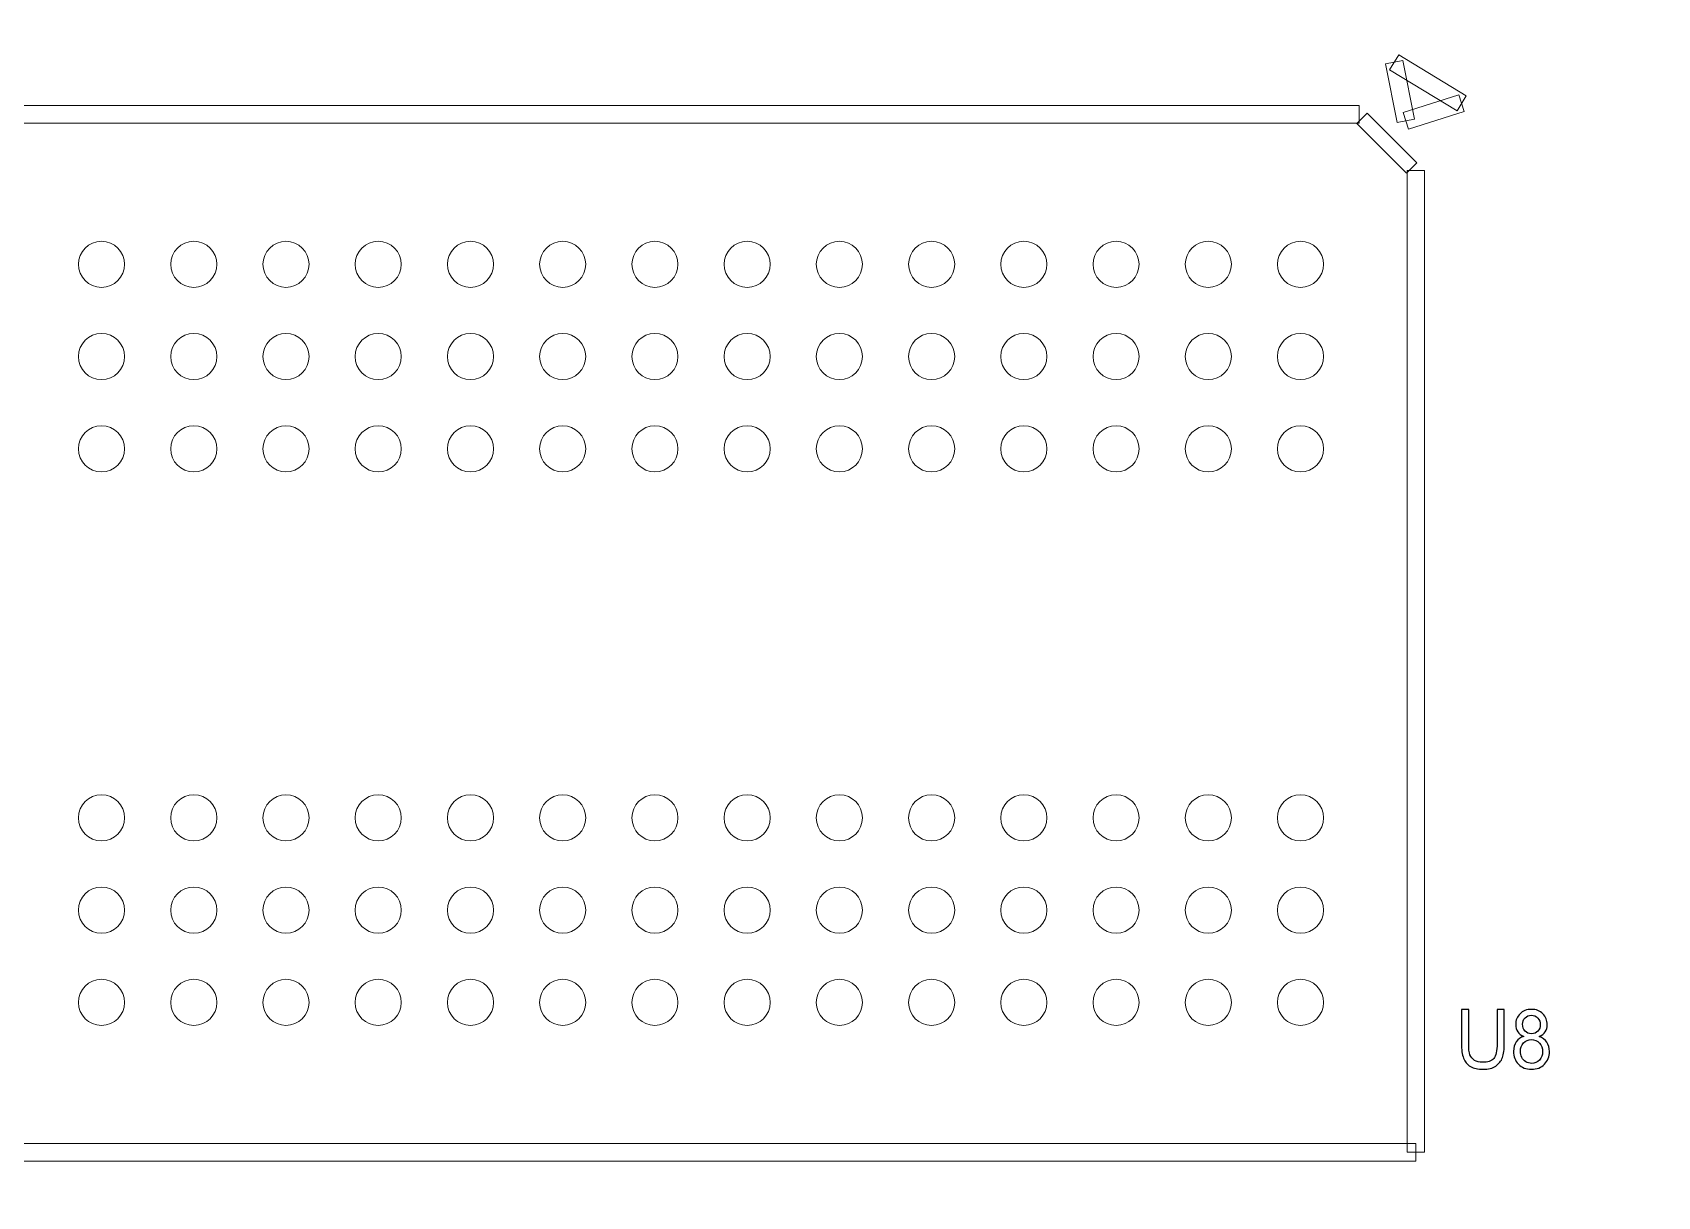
# Model space of a CAD drawing. Header units: millimetres. Extents: x -86 to 67, y -55 to 52.
# Drawn here: x -14.86 to -0.76, y -12.2 to -2.1 of the extents above; entities that cross this region are included whole.
import ezdxf

# ---------------------------------------------------------------- set-up
doc = ezdxf.new("R2010")
doc.units = ezdxf.units.MM
doc.header["$MEASUREMENT"] = 0
for name, color, linetype in [('BG_OUTLINE', 7, 'Continuous'), ('PG_SILKSCREEN_TOP', 7, 'Continuous'), ('PIN_TOP', 7, 'Continuous'), ('RD_SILKSCREEN_TOP', 7, 'Continuous')]:
    doc.layers.add(name, color=color, linetype=linetype)

msp = doc.modelspace()

# ---------------------------------------------------------------- linework, layer by layer
at = {"layer": 'BG_OUTLINE', "color": 3, "lineweight": 9}
msp.add_open_spline([(-60.0926, 34.7331), (-60.0926, 34.7331), (63.7724, 34.7331), (63.7724, 34.7331), (63.7724, 34.7331), (64.585, 34.7336), (65.3646, 34.4113), (65.9396, 33.837), (65.9396, 33.837), (66.5146, 33.2627), (66.8379, 32.4797), (66.8384, 31.667), (66.8384, 31.667), (66.8384, 31.667), (66.8412, -52.28), (66.8412, -52.28), (66.8412, -52.28), (66.8412, -52.28), (66.8384, -52.1933), (66.8384, -52.1933), (66.8384, -52.1933), (66.8389, -53.006), (66.5166, -53.7856), (65.9424, -54.3606), (65.9424, -54.3606), (65.3681, -54.9356), (64.585, -55.2589), (63.7724, -55.2594), (63.7724, -55.2594), (63.7724, -55.2594), (-60.1869, -55.2594), (-60.1869, -55.2594), (-60.1869, -55.2594), (-60.1869, -55.2594), (-60.0853, -55.2518), (-60.0853, -55.2518), (-60.0853, -55.2518), (-60.8979, -55.2523), (-61.6775, -54.9299), (-62.2525, -54.3557), (-62.2525, -54.3557), (-62.8275, -53.7814), (-63.1508, -52.9984), (-63.1513, -52.1857), (-63.1513, -52.1857), (-63.1513, -52.1857), (-63.1587, 31.667), (-63.1587, 31.667), (-63.1587, 31.667), (-63.1592, 32.4797), (-62.8369, 33.2593), (-62.2626, 33.8343), (-62.2626, 33.8343), (-61.6883, 34.4093), (-60.9053, 34.7326), (-60.0926, 34.7331)], degree=3, knots=[0, 0, 0, 0, 0.0714286, 0.0714286, 0.0714286, 0.0714286, 0.1428571, 0.1428571, 0.1428571, 0.1428571, 0.2142857, 0.2142857, 0.2142857, 0.2142857, 0.2857143, 0.2857143, 0.2857143, 0.2857143, 0.3571429, 0.3571429, 0.3571429, 0.3571429, 0.4285714, 0.4285714, 0.4285714, 0.4285714, 0.5, 0.5, 0.5, 0.5, 0.5714286, 0.5714286, 0.5714286, 0.5714286, 0.6428571, 0.6428571, 0.6428571, 0.6428571, 0.7142857, 0.7142857, 0.7142857, 0.7142857, 0.7857143, 0.7857143, 0.7857143, 0.7857143, 0.8571429, 0.8571429, 0.8571429, 0.8571429, 0.9285714, 0.9285714, 0.9285714, 0.9285714, 1, 1, 1, 1], dxfattribs=at)
at = {"layer": 'PG_SILKSCREEN_TOP', "color": 6, "lineweight": 9}
for points in [[(-3.1195, -2.375), (-3.1195, -2.375), (-2.97, -2.3451), (-2.97, -2.3451), (-2.97, -2.3451), (-2.97, -2.3451), (-2.8684, -2.8531), (-2.8684, -2.8531), (-2.8684, -2.8531), (-2.8684, -2.8531), (-3.0179, -2.883), (-3.0179, -2.883), (-3.0179, -2.883), (-3.0179, -2.883), (-3.1195, -2.375), (-3.1195, -2.375)], [(-2.4209, -2.6506), (-2.4209, -2.6506), (-2.5002, -2.7807), (-2.5002, -2.7807), (-2.5002, -2.7807), (-2.5002, -2.7807), (-3.0844, -2.4251), (-3.0844, -2.4251), (-3.0844, -2.4251), (-3.0844, -2.4251), (-3.0051, -2.295), (-3.0051, -2.295), (-3.0051, -2.295), (-3.0051, -2.295), (-2.4209, -2.6506), (-2.4209, -2.6506)], [(-2.9202, -2.9407), (-2.9202, -2.9407), (-2.9661, -2.7954), (-2.9661, -2.7954), (-2.9661, -2.7954), (-2.9661, -2.7954), (-2.4835, -2.643), (-2.4835, -2.643), (-2.4835, -2.643), (-2.4835, -2.643), (-2.4376, -2.7883), (-2.4376, -2.7883), (-2.4376, -2.7883), (-2.4376, -2.7883), (-2.9202, -2.9407), (-2.9202, -2.9407)], [(-16.8575, -2.8889), (-16.8575, -2.8889), (-16.8575, -2.7365), (-16.8575, -2.7365), (-16.8575, -2.7365), (-16.8575, -2.7365), (-3.3495, -2.7365), (-3.3495, -2.7365), (-3.3495, -2.7365), (-3.3495, -2.7365), (-3.3495, -2.8889), (-3.3495, -2.8889), (-3.3495, -2.8889), (-3.3495, -2.8889), (-16.8575, -2.8889), (-16.8575, -2.8889)], [(-3.3691, -2.8909), (-3.3691, -2.8909), (-3.2792, -2.8011), (-3.2792, -2.8011), (-3.2792, -2.8011), (-3.2792, -2.8011), (-2.8492, -3.2313), (-2.8492, -3.2313), (-2.8492, -3.2313), (-2.8492, -3.2313), (-2.939, -3.3211), (-2.939, -3.3211), (-2.939, -3.3211), (-2.939, -3.3211), (-3.3691, -2.8909), (-3.3691, -2.8909)], [(-2.9337, -3.2999), (-2.9337, -3.2999), (-2.7813, -3.2999), (-2.7813, -3.2999), (-2.7813, -3.2999), (-2.7813, -3.2999), (-2.7813, -11.8127), (-2.7813, -11.8127), (-2.7813, -11.8127), (-2.7813, -11.8127), (-2.9337, -11.8127), (-2.9337, -11.8127), (-2.9337, -11.8127), (-2.9337, -11.8127), (-2.9337, -3.2999), (-2.9337, -3.2999)], [(-2.8575, -11.7365), (-2.8575, -11.7365), (-2.8575, -11.8889), (-2.8575, -11.8889), (-2.8575, -11.8889), (-2.8575, -11.8889), (-16.8575, -11.8889), (-16.8575, -11.8889), (-16.8575, -11.8889), (-16.8575, -11.8889), (-16.8575, -11.7365), (-16.8575, -11.7365), (-16.8575, -11.7365), (-16.8575, -11.7365), (-2.8575, -11.7365), (-2.8575, -11.7365)]]:
    msp.add_open_spline(points, degree=3, knots=[0, 0, 0, 0, 0.25, 0.25, 0.25, 0.25, 0.5, 0.5, 0.5, 0.5, 0.75, 0.75, 0.75, 0.75, 1, 1, 1, 1], dxfattribs=at)
at = {"layer": 'PIN_TOP', "lineweight": 9}
for points in [[(-14.0576, -4.1127), (-14.0576, -4.0022), (-14.1471, -3.9126), (-14.2576, -3.9126), (-14.2576, -3.9126), (-14.368, -3.9126), (-14.4576, -4.0022), (-14.4576, -4.1127), (-14.4576, -4.1127), (-14.4576, -4.2231), (-14.368, -4.3127), (-14.2576, -4.3127), (-14.2576, -4.3127), (-14.1471, -4.3127), (-14.0576, -4.2231), (-14.0576, -4.1127)], [(-13.2575, -4.1127), (-13.2575, -4.0022), (-13.347, -3.9126), (-13.4575, -3.9126), (-13.4575, -3.9126), (-13.5679, -3.9126), (-13.6575, -4.0022), (-13.6575, -4.1127), (-13.6575, -4.1127), (-13.6575, -4.2231), (-13.5679, -4.3127), (-13.4575, -4.3127), (-13.4575, -4.3127), (-13.347, -4.3127), (-13.2575, -4.2231), (-13.2575, -4.1127)], [(-12.4576, -4.1127), (-12.4576, -4.0022), (-12.5472, -3.9126), (-12.6576, -3.9126), (-12.6576, -3.9126), (-12.7681, -3.9126), (-12.8577, -4.0022), (-12.8577, -4.1127), (-12.8577, -4.1127), (-12.8577, -4.2231), (-12.7681, -4.3127), (-12.6576, -4.3127), (-12.6576, -4.3127), (-12.5472, -4.3127), (-12.4576, -4.2231), (-12.4576, -4.1127)], [(-11.6575, -4.1127), (-11.6575, -4.0022), (-11.7471, -3.9126), (-11.8575, -3.9126), (-11.8575, -3.9126), (-11.968, -3.9126), (-12.0576, -4.0022), (-12.0576, -4.1127), (-12.0576, -4.1127), (-12.0576, -4.2231), (-11.968, -4.3127), (-11.8575, -4.3127), (-11.8575, -4.3127), (-11.7471, -4.3127), (-11.6575, -4.2231), (-11.6575, -4.1127)], [(-10.8574, -4.1127), (-10.8574, -4.0022), (-10.947, -3.9126), (-11.0574, -3.9126), (-11.0574, -3.9126), (-11.1679, -3.9126), (-11.2575, -4.0022), (-11.2575, -4.1127), (-11.2575, -4.1127), (-11.2575, -4.2231), (-11.1679, -4.3127), (-11.0574, -4.3127), (-11.0574, -4.3127), (-10.947, -4.3127), (-10.8574, -4.2231), (-10.8574, -4.1127)], [(-10.0576, -4.1127), (-10.0576, -4.0022), (-10.1471, -3.9126), (-10.2576, -3.9126), (-10.2576, -3.9126), (-10.3681, -3.9126), (-10.4576, -4.0022), (-10.4576, -4.1127), (-10.4576, -4.1127), (-10.4576, -4.2231), (-10.3681, -4.3127), (-10.2576, -4.3127), (-10.2576, -4.3127), (-10.1471, -4.3127), (-10.0576, -4.2231), (-10.0576, -4.1127)], [(-9.2575, -4.1127), (-9.2575, -4.0022), (-9.347, -3.9126), (-9.4575, -3.9126), (-9.4575, -3.9126), (-9.568, -3.9126), (-9.6575, -4.0022), (-9.6575, -4.1127), (-9.6575, -4.1127), (-9.6575, -4.2231), (-9.568, -4.3127), (-9.4575, -4.3127), (-9.4575, -4.3127), (-9.347, -4.3127), (-9.2575, -4.2231), (-9.2575, -4.1127)], [(-8.4576, -4.1127), (-8.4576, -4.0022), (-8.5472, -3.9126), (-8.6576, -3.9126), (-8.6576, -3.9126), (-8.7681, -3.9126), (-8.8577, -4.0022), (-8.8577, -4.1127), (-8.8577, -4.1127), (-8.8577, -4.2231), (-8.7681, -4.3127), (-8.6576, -4.3127), (-8.6576, -4.3127), (-8.5472, -4.3127), (-8.4576, -4.2231), (-8.4576, -4.1127)], [(-7.6575, -4.1127), (-7.6575, -4.0022), (-7.7471, -3.9126), (-7.8575, -3.9126), (-7.8575, -3.9126), (-7.968, -3.9126), (-8.0576, -4.0022), (-8.0576, -4.1127), (-8.0576, -4.1127), (-8.0576, -4.2231), (-7.968, -4.3127), (-7.8575, -4.3127), (-7.8575, -4.3127), (-7.7471, -4.3127), (-7.6575, -4.2231), (-7.6575, -4.1127)], [(-6.8574, -4.1127), (-6.8574, -4.0022), (-6.947, -3.9126), (-7.0574, -3.9126), (-7.0574, -3.9126), (-7.1679, -3.9126), (-7.2575, -4.0022), (-7.2575, -4.1127), (-7.2575, -4.1127), (-7.2575, -4.2231), (-7.1679, -4.3127), (-7.0574, -4.3127), (-7.0574, -4.3127), (-6.947, -4.3127), (-6.8574, -4.2231), (-6.8574, -4.1127)], [(-6.0576, -4.1127), (-6.0576, -4.0022), (-6.1471, -3.9126), (-6.2576, -3.9126), (-6.2576, -3.9126), (-6.3681, -3.9126), (-6.4576, -4.0022), (-6.4576, -4.1127), (-6.4576, -4.1127), (-6.4576, -4.2231), (-6.3681, -4.3127), (-6.2576, -4.3127), (-6.2576, -4.3127), (-6.1471, -4.3127), (-6.0576, -4.2231), (-6.0576, -4.1127)], [(-5.2575, -4.1127), (-5.2575, -4.0022), (-5.347, -3.9126), (-5.4575, -3.9126), (-5.4575, -3.9126), (-5.568, -3.9126), (-5.6575, -4.0022), (-5.6575, -4.1127), (-5.6575, -4.1127), (-5.6575, -4.2231), (-5.568, -4.3127), (-5.4575, -4.3127), (-5.4575, -4.3127), (-5.347, -4.3127), (-5.2575, -4.2231), (-5.2575, -4.1127)], [(-4.4576, -4.1127), (-4.4576, -4.0022), (-4.5472, -3.9126), (-4.6576, -3.9126), (-4.6576, -3.9126), (-4.7681, -3.9126), (-4.8577, -4.0022), (-4.8577, -4.1127), (-4.8577, -4.1127), (-4.8577, -4.2231), (-4.7681, -4.3127), (-4.6576, -4.3127), (-4.6576, -4.3127), (-4.5472, -4.3127), (-4.4576, -4.2231), (-4.4576, -4.1127)], [(-3.6575, -4.1127), (-3.6575, -4.0022), (-3.7471, -3.9126), (-3.8575, -3.9126), (-3.8575, -3.9126), (-3.968, -3.9126), (-4.0576, -4.0022), (-4.0576, -4.1127), (-4.0576, -4.1127), (-4.0576, -4.2231), (-3.968, -4.3127), (-3.8575, -4.3127), (-3.8575, -4.3127), (-3.7471, -4.3127), (-3.6575, -4.2231), (-3.6575, -4.1127)], [(-14.0576, -4.9128), (-14.0576, -4.8023), (-14.1471, -4.7127), (-14.2576, -4.7127), (-14.2576, -4.7127), (-14.368, -4.7127), (-14.4576, -4.8023), (-14.4576, -4.9128), (-14.4576, -4.9128), (-14.4576, -5.0232), (-14.368, -5.1128), (-14.2576, -5.1128), (-14.2576, -5.1128), (-14.1471, -5.1128), (-14.0576, -5.0232), (-14.0576, -4.9128)], [(-13.2575, -4.9128), (-13.2575, -4.8023), (-13.347, -4.7127), (-13.4575, -4.7127), (-13.4575, -4.7127), (-13.5679, -4.7127), (-13.6575, -4.8023), (-13.6575, -4.9128), (-13.6575, -4.9128), (-13.6575, -5.0232), (-13.5679, -5.1128), (-13.4575, -5.1128), (-13.4575, -5.1128), (-13.347, -5.1128), (-13.2575, -5.0232), (-13.2575, -4.9128)], [(-12.4576, -4.9128), (-12.4576, -4.8023), (-12.5472, -4.7127), (-12.6576, -4.7127), (-12.6576, -4.7127), (-12.7681, -4.7127), (-12.8577, -4.8023), (-12.8577, -4.9128), (-12.8577, -4.9128), (-12.8577, -5.0232), (-12.7681, -5.1128), (-12.6576, -5.1128), (-12.6576, -5.1128), (-12.5472, -5.1128), (-12.4576, -5.0232), (-12.4576, -4.9128)], [(-11.6575, -4.9128), (-11.6575, -4.8023), (-11.7471, -4.7127), (-11.8575, -4.7127), (-11.8575, -4.7127), (-11.968, -4.7127), (-12.0576, -4.8023), (-12.0576, -4.9128), (-12.0576, -4.9128), (-12.0576, -5.0232), (-11.968, -5.1128), (-11.8575, -5.1128), (-11.8575, -5.1128), (-11.7471, -5.1128), (-11.6575, -5.0232), (-11.6575, -4.9128)], [(-10.8574, -4.9128), (-10.8574, -4.8023), (-10.947, -4.7127), (-11.0574, -4.7127), (-11.0574, -4.7127), (-11.1679, -4.7127), (-11.2575, -4.8023), (-11.2575, -4.9128), (-11.2575, -4.9128), (-11.2575, -5.0232), (-11.1679, -5.1128), (-11.0574, -5.1128), (-11.0574, -5.1128), (-10.947, -5.1128), (-10.8574, -5.0232), (-10.8574, -4.9128)], [(-10.0576, -4.9128), (-10.0576, -4.8023), (-10.1471, -4.7127), (-10.2576, -4.7127), (-10.2576, -4.7127), (-10.3681, -4.7127), (-10.4576, -4.8023), (-10.4576, -4.9128), (-10.4576, -4.9128), (-10.4576, -5.0232), (-10.3681, -5.1128), (-10.2576, -5.1128), (-10.2576, -5.1128), (-10.1471, -5.1128), (-10.0576, -5.0232), (-10.0576, -4.9128)], [(-9.2575, -4.9128), (-9.2575, -4.8023), (-9.347, -4.7127), (-9.4575, -4.7127), (-9.4575, -4.7127), (-9.568, -4.7127), (-9.6575, -4.8023), (-9.6575, -4.9128), (-9.6575, -4.9128), (-9.6575, -5.0232), (-9.568, -5.1128), (-9.4575, -5.1128), (-9.4575, -5.1128), (-9.347, -5.1128), (-9.2575, -5.0232), (-9.2575, -4.9128)], [(-8.4576, -4.9128), (-8.4576, -4.8023), (-8.5472, -4.7127), (-8.6576, -4.7127), (-8.6576, -4.7127), (-8.7681, -4.7127), (-8.8577, -4.8023), (-8.8577, -4.9128), (-8.8577, -4.9128), (-8.8577, -5.0232), (-8.7681, -5.1128), (-8.6576, -5.1128), (-8.6576, -5.1128), (-8.5472, -5.1128), (-8.4576, -5.0232), (-8.4576, -4.9128)], [(-7.6575, -4.9128), (-7.6575, -4.8023), (-7.7471, -4.7127), (-7.8575, -4.7127), (-7.8575, -4.7127), (-7.968, -4.7127), (-8.0576, -4.8023), (-8.0576, -4.9128), (-8.0576, -4.9128), (-8.0576, -5.0232), (-7.968, -5.1128), (-7.8575, -5.1128), (-7.8575, -5.1128), (-7.7471, -5.1128), (-7.6575, -5.0232), (-7.6575, -4.9128)], [(-6.8574, -4.9128), (-6.8574, -4.8023), (-6.947, -4.7127), (-7.0574, -4.7127), (-7.0574, -4.7127), (-7.1679, -4.7127), (-7.2575, -4.8023), (-7.2575, -4.9128), (-7.2575, -4.9128), (-7.2575, -5.0232), (-7.1679, -5.1128), (-7.0574, -5.1128), (-7.0574, -5.1128), (-6.947, -5.1128), (-6.8574, -5.0232), (-6.8574, -4.9128)], [(-6.0576, -4.9128), (-6.0576, -4.8023), (-6.1471, -4.7127), (-6.2576, -4.7127), (-6.2576, -4.7127), (-6.3681, -4.7127), (-6.4576, -4.8023), (-6.4576, -4.9128), (-6.4576, -4.9128), (-6.4576, -5.0232), (-6.3681, -5.1128), (-6.2576, -5.1128), (-6.2576, -5.1128), (-6.1471, -5.1128), (-6.0576, -5.0232), (-6.0576, -4.9128)], [(-5.2575, -4.9128), (-5.2575, -4.8023), (-5.347, -4.7127), (-5.4575, -4.7127), (-5.4575, -4.7127), (-5.568, -4.7127), (-5.6575, -4.8023), (-5.6575, -4.9128), (-5.6575, -4.9128), (-5.6575, -5.0232), (-5.568, -5.1128), (-5.4575, -5.1128), (-5.4575, -5.1128), (-5.347, -5.1128), (-5.2575, -5.0232), (-5.2575, -4.9128)], [(-4.4576, -4.9128), (-4.4576, -4.8023), (-4.5472, -4.7127), (-4.6576, -4.7127), (-4.6576, -4.7127), (-4.7681, -4.7127), (-4.8577, -4.8023), (-4.8577, -4.9128), (-4.8577, -4.9128), (-4.8577, -5.0232), (-4.7681, -5.1128), (-4.6576, -5.1128), (-4.6576, -5.1128), (-4.5472, -5.1128), (-4.4576, -5.0232), (-4.4576, -4.9128)], [(-3.6575, -4.9128), (-3.6575, -4.8023), (-3.7471, -4.7127), (-3.8575, -4.7127), (-3.8575, -4.7127), (-3.968, -4.7127), (-4.0576, -4.8023), (-4.0576, -4.9128), (-4.0576, -4.9128), (-4.0576, -5.0232), (-3.968, -5.1128), (-3.8575, -5.1128), (-3.8575, -5.1128), (-3.7471, -5.1128), (-3.6575, -5.0232), (-3.6575, -4.9128)], [(-14.0576, -5.7126), (-14.0576, -5.6021), (-14.1471, -5.5126), (-14.2576, -5.5126), (-14.2576, -5.5126), (-14.368, -5.5126), (-14.4576, -5.6021), (-14.4576, -5.7126), (-14.4576, -5.7126), (-14.4576, -5.8231), (-14.368, -5.9126), (-14.2576, -5.9126), (-14.2576, -5.9126), (-14.1471, -5.9126), (-14.0576, -5.8231), (-14.0576, -5.7126)], [(-13.2575, -5.7126), (-13.2575, -5.6021), (-13.347, -5.5126), (-13.4575, -5.5126), (-13.4575, -5.5126), (-13.5679, -5.5126), (-13.6575, -5.6021), (-13.6575, -5.7126), (-13.6575, -5.7126), (-13.6575, -5.8231), (-13.5679, -5.9126), (-13.4575, -5.9126), (-13.4575, -5.9126), (-13.347, -5.9126), (-13.2575, -5.8231), (-13.2575, -5.7126)], [(-12.4576, -5.7126), (-12.4576, -5.6021), (-12.5472, -5.5126), (-12.6576, -5.5126), (-12.6576, -5.5126), (-12.7681, -5.5126), (-12.8577, -5.6021), (-12.8577, -5.7126), (-12.8577, -5.7126), (-12.8577, -5.8231), (-12.7681, -5.9126), (-12.6576, -5.9126), (-12.6576, -5.9126), (-12.5472, -5.9126), (-12.4576, -5.8231), (-12.4576, -5.7126)], [(-11.6575, -5.7126), (-11.6575, -5.6021), (-11.7471, -5.5126), (-11.8575, -5.5126), (-11.8575, -5.5126), (-11.968, -5.5126), (-12.0576, -5.6021), (-12.0576, -5.7126), (-12.0576, -5.7126), (-12.0576, -5.8231), (-11.968, -5.9126), (-11.8575, -5.9126), (-11.8575, -5.9126), (-11.7471, -5.9126), (-11.6575, -5.8231), (-11.6575, -5.7126)], [(-10.8574, -5.7126), (-10.8574, -5.6021), (-10.947, -5.5126), (-11.0574, -5.5126), (-11.0574, -5.5126), (-11.1679, -5.5126), (-11.2575, -5.6021), (-11.2575, -5.7126), (-11.2575, -5.7126), (-11.2575, -5.8231), (-11.1679, -5.9126), (-11.0574, -5.9126), (-11.0574, -5.9126), (-10.947, -5.9126), (-10.8574, -5.8231), (-10.8574, -5.7126)], [(-10.0576, -5.7126), (-10.0576, -5.6021), (-10.1471, -5.5126), (-10.2576, -5.5126), (-10.2576, -5.5126), (-10.3681, -5.5126), (-10.4576, -5.6021), (-10.4576, -5.7126), (-10.4576, -5.7126), (-10.4576, -5.8231), (-10.3681, -5.9126), (-10.2576, -5.9126), (-10.2576, -5.9126), (-10.1471, -5.9126), (-10.0576, -5.8231), (-10.0576, -5.7126)], [(-9.2575, -5.7126), (-9.2575, -5.6021), (-9.347, -5.5126), (-9.4575, -5.5126), (-9.4575, -5.5126), (-9.568, -5.5126), (-9.6575, -5.6021), (-9.6575, -5.7126), (-9.6575, -5.7126), (-9.6575, -5.8231), (-9.568, -5.9126), (-9.4575, -5.9126), (-9.4575, -5.9126), (-9.347, -5.9126), (-9.2575, -5.8231), (-9.2575, -5.7126)], [(-8.4576, -5.7126), (-8.4576, -5.6021), (-8.5472, -5.5126), (-8.6576, -5.5126), (-8.6576, -5.5126), (-8.7681, -5.5126), (-8.8577, -5.6021), (-8.8577, -5.7126), (-8.8577, -5.7126), (-8.8577, -5.8231), (-8.7681, -5.9126), (-8.6576, -5.9126), (-8.6576, -5.9126), (-8.5472, -5.9126), (-8.4576, -5.8231), (-8.4576, -5.7126)], [(-7.6575, -5.7126), (-7.6575, -5.6021), (-7.7471, -5.5126), (-7.8575, -5.5126), (-7.8575, -5.5126), (-7.968, -5.5126), (-8.0576, -5.6021), (-8.0576, -5.7126), (-8.0576, -5.7126), (-8.0576, -5.8231), (-7.968, -5.9126), (-7.8575, -5.9126), (-7.8575, -5.9126), (-7.7471, -5.9126), (-7.6575, -5.8231), (-7.6575, -5.7126)], [(-6.8574, -5.7126), (-6.8574, -5.6021), (-6.947, -5.5126), (-7.0574, -5.5126), (-7.0574, -5.5126), (-7.1679, -5.5126), (-7.2575, -5.6021), (-7.2575, -5.7126), (-7.2575, -5.7126), (-7.2575, -5.8231), (-7.1679, -5.9126), (-7.0574, -5.9126), (-7.0574, -5.9126), (-6.947, -5.9126), (-6.8574, -5.8231), (-6.8574, -5.7126)], [(-6.0576, -5.7126), (-6.0576, -5.6021), (-6.1471, -5.5126), (-6.2576, -5.5126), (-6.2576, -5.5126), (-6.3681, -5.5126), (-6.4576, -5.6021), (-6.4576, -5.7126), (-6.4576, -5.7126), (-6.4576, -5.8231), (-6.3681, -5.9126), (-6.2576, -5.9126), (-6.2576, -5.9126), (-6.1471, -5.9126), (-6.0576, -5.8231), (-6.0576, -5.7126)], [(-5.2575, -5.7126), (-5.2575, -5.6021), (-5.347, -5.5126), (-5.4575, -5.5126), (-5.4575, -5.5126), (-5.568, -5.5126), (-5.6575, -5.6021), (-5.6575, -5.7126), (-5.6575, -5.7126), (-5.6575, -5.8231), (-5.568, -5.9126), (-5.4575, -5.9126), (-5.4575, -5.9126), (-5.347, -5.9126), (-5.2575, -5.8231), (-5.2575, -5.7126)], [(-4.4576, -5.7126), (-4.4576, -5.6021), (-4.5472, -5.5126), (-4.6576, -5.5126), (-4.6576, -5.5126), (-4.7681, -5.5126), (-4.8577, -5.6021), (-4.8577, -5.7126), (-4.8577, -5.7126), (-4.8577, -5.8231), (-4.7681, -5.9126), (-4.6576, -5.9126), (-4.6576, -5.9126), (-4.5472, -5.9126), (-4.4576, -5.8231), (-4.4576, -5.7126)], [(-3.6575, -5.7126), (-3.6575, -5.6021), (-3.7471, -5.5126), (-3.8575, -5.5126), (-3.8575, -5.5126), (-3.968, -5.5126), (-4.0576, -5.6021), (-4.0576, -5.7126), (-4.0576, -5.7126), (-4.0576, -5.8231), (-3.968, -5.9126), (-3.8575, -5.9126), (-3.8575, -5.9126), (-3.7471, -5.9126), (-3.6575, -5.8231), (-3.6575, -5.7126)], [(-14.0576, -8.9128), (-14.0576, -8.8023), (-14.1471, -8.7127), (-14.2576, -8.7127), (-14.2576, -8.7127), (-14.368, -8.7127), (-14.4576, -8.8023), (-14.4576, -8.9128), (-14.4576, -8.9128), (-14.4576, -9.0232), (-14.368, -9.1128), (-14.2576, -9.1128), (-14.2576, -9.1128), (-14.1471, -9.1128), (-14.0576, -9.0232), (-14.0576, -8.9128)], [(-13.2575, -8.9128), (-13.2575, -8.8023), (-13.347, -8.7127), (-13.4575, -8.7127), (-13.4575, -8.7127), (-13.5679, -8.7127), (-13.6575, -8.8023), (-13.6575, -8.9128), (-13.6575, -8.9128), (-13.6575, -9.0232), (-13.5679, -9.1128), (-13.4575, -9.1128), (-13.4575, -9.1128), (-13.347, -9.1128), (-13.2575, -9.0232), (-13.2575, -8.9128)], [(-12.4576, -8.9128), (-12.4576, -8.8023), (-12.5472, -8.7127), (-12.6576, -8.7127), (-12.6576, -8.7127), (-12.7681, -8.7127), (-12.8577, -8.8023), (-12.8577, -8.9128), (-12.8577, -8.9128), (-12.8577, -9.0232), (-12.7681, -9.1128), (-12.6576, -9.1128), (-12.6576, -9.1128), (-12.5472, -9.1128), (-12.4576, -9.0232), (-12.4576, -8.9128)], [(-11.6575, -8.9128), (-11.6575, -8.8023), (-11.7471, -8.7127), (-11.8575, -8.7127), (-11.8575, -8.7127), (-11.968, -8.7127), (-12.0576, -8.8023), (-12.0576, -8.9128), (-12.0576, -8.9128), (-12.0576, -9.0232), (-11.968, -9.1128), (-11.8575, -9.1128), (-11.8575, -9.1128), (-11.7471, -9.1128), (-11.6575, -9.0232), (-11.6575, -8.9128)], [(-10.8574, -8.9128), (-10.8574, -8.8023), (-10.947, -8.7127), (-11.0574, -8.7127), (-11.0574, -8.7127), (-11.1679, -8.7127), (-11.2575, -8.8023), (-11.2575, -8.9128), (-11.2575, -8.9128), (-11.2575, -9.0232), (-11.1679, -9.1128), (-11.0574, -9.1128), (-11.0574, -9.1128), (-10.947, -9.1128), (-10.8574, -9.0232), (-10.8574, -8.9128)], [(-10.0576, -8.9128), (-10.0576, -8.8023), (-10.1471, -8.7127), (-10.2576, -8.7127), (-10.2576, -8.7127), (-10.3681, -8.7127), (-10.4576, -8.8023), (-10.4576, -8.9128), (-10.4576, -8.9128), (-10.4576, -9.0232), (-10.3681, -9.1128), (-10.2576, -9.1128), (-10.2576, -9.1128), (-10.1471, -9.1128), (-10.0576, -9.0232), (-10.0576, -8.9128)], [(-9.2575, -8.9128), (-9.2575, -8.8023), (-9.347, -8.7127), (-9.4575, -8.7127), (-9.4575, -8.7127), (-9.568, -8.7127), (-9.6575, -8.8023), (-9.6575, -8.9128), (-9.6575, -8.9128), (-9.6575, -9.0232), (-9.568, -9.1128), (-9.4575, -9.1128), (-9.4575, -9.1128), (-9.347, -9.1128), (-9.2575, -9.0232), (-9.2575, -8.9128)], [(-8.4576, -8.9128), (-8.4576, -8.8023), (-8.5472, -8.7127), (-8.6576, -8.7127), (-8.6576, -8.7127), (-8.7681, -8.7127), (-8.8577, -8.8023), (-8.8577, -8.9128), (-8.8577, -8.9128), (-8.8577, -9.0232), (-8.7681, -9.1128), (-8.6576, -9.1128), (-8.6576, -9.1128), (-8.5472, -9.1128), (-8.4576, -9.0232), (-8.4576, -8.9128)], [(-7.6575, -8.9128), (-7.6575, -8.8023), (-7.7471, -8.7127), (-7.8575, -8.7127), (-7.8575, -8.7127), (-7.968, -8.7127), (-8.0576, -8.8023), (-8.0576, -8.9128), (-8.0576, -8.9128), (-8.0576, -9.0232), (-7.968, -9.1128), (-7.8575, -9.1128), (-7.8575, -9.1128), (-7.7471, -9.1128), (-7.6575, -9.0232), (-7.6575, -8.9128)], [(-6.8574, -8.9128), (-6.8574, -8.8023), (-6.947, -8.7127), (-7.0574, -8.7127), (-7.0574, -8.7127), (-7.1679, -8.7127), (-7.2575, -8.8023), (-7.2575, -8.9128), (-7.2575, -8.9128), (-7.2575, -9.0232), (-7.1679, -9.1128), (-7.0574, -9.1128), (-7.0574, -9.1128), (-6.947, -9.1128), (-6.8574, -9.0232), (-6.8574, -8.9128)], [(-6.0576, -8.9128), (-6.0576, -8.8023), (-6.1471, -8.7127), (-6.2576, -8.7127), (-6.2576, -8.7127), (-6.3681, -8.7127), (-6.4576, -8.8023), (-6.4576, -8.9128), (-6.4576, -8.9128), (-6.4576, -9.0232), (-6.3681, -9.1128), (-6.2576, -9.1128), (-6.2576, -9.1128), (-6.1471, -9.1128), (-6.0576, -9.0232), (-6.0576, -8.9128)], [(-5.2575, -8.9128), (-5.2575, -8.8023), (-5.347, -8.7127), (-5.4575, -8.7127), (-5.4575, -8.7127), (-5.568, -8.7127), (-5.6575, -8.8023), (-5.6575, -8.9128), (-5.6575, -8.9128), (-5.6575, -9.0232), (-5.568, -9.1128), (-5.4575, -9.1128), (-5.4575, -9.1128), (-5.347, -9.1128), (-5.2575, -9.0232), (-5.2575, -8.9128)], [(-4.4576, -8.9128), (-4.4576, -8.8023), (-4.5472, -8.7127), (-4.6576, -8.7127), (-4.6576, -8.7127), (-4.7681, -8.7127), (-4.8577, -8.8023), (-4.8577, -8.9128), (-4.8577, -8.9128), (-4.8577, -9.0232), (-4.7681, -9.1128), (-4.6576, -9.1128), (-4.6576, -9.1128), (-4.5472, -9.1128), (-4.4576, -9.0232), (-4.4576, -8.9128)], [(-3.6575, -8.9128), (-3.6575, -8.8023), (-3.7471, -8.7127), (-3.8575, -8.7127), (-3.8575, -8.7127), (-3.968, -8.7127), (-4.0576, -8.8023), (-4.0576, -8.9128), (-4.0576, -8.9128), (-4.0576, -9.0232), (-3.968, -9.1128), (-3.8575, -9.1128), (-3.8575, -9.1128), (-3.7471, -9.1128), (-3.6575, -9.0232), (-3.6575, -8.9128)], [(-14.0576, -9.7126), (-14.0576, -9.6021), (-14.1471, -9.5126), (-14.2576, -9.5126), (-14.2576, -9.5126), (-14.368, -9.5126), (-14.4576, -9.6021), (-14.4576, -9.7126), (-14.4576, -9.7126), (-14.4576, -9.8231), (-14.368, -9.9126), (-14.2576, -9.9126), (-14.2576, -9.9126), (-14.1471, -9.9126), (-14.0576, -9.8231), (-14.0576, -9.7126)], [(-13.2575, -9.7126), (-13.2575, -9.6021), (-13.347, -9.5126), (-13.4575, -9.5126), (-13.4575, -9.5126), (-13.5679, -9.5126), (-13.6575, -9.6021), (-13.6575, -9.7126), (-13.6575, -9.7126), (-13.6575, -9.8231), (-13.5679, -9.9126), (-13.4575, -9.9126), (-13.4575, -9.9126), (-13.347, -9.9126), (-13.2575, -9.8231), (-13.2575, -9.7126)], [(-12.4576, -9.7126), (-12.4576, -9.6021), (-12.5472, -9.5126), (-12.6576, -9.5126), (-12.6576, -9.5126), (-12.7681, -9.5126), (-12.8577, -9.6021), (-12.8577, -9.7126), (-12.8577, -9.7126), (-12.8577, -9.8231), (-12.7681, -9.9126), (-12.6576, -9.9126), (-12.6576, -9.9126), (-12.5472, -9.9126), (-12.4576, -9.8231), (-12.4576, -9.7126)], [(-11.6575, -9.7126), (-11.6575, -9.6021), (-11.7471, -9.5126), (-11.8575, -9.5126), (-11.8575, -9.5126), (-11.968, -9.5126), (-12.0576, -9.6021), (-12.0576, -9.7126), (-12.0576, -9.7126), (-12.0576, -9.8231), (-11.968, -9.9126), (-11.8575, -9.9126), (-11.8575, -9.9126), (-11.7471, -9.9126), (-11.6575, -9.8231), (-11.6575, -9.7126)], [(-10.8574, -9.7126), (-10.8574, -9.6021), (-10.947, -9.5126), (-11.0574, -9.5126), (-11.0574, -9.5126), (-11.1679, -9.5126), (-11.2575, -9.6021), (-11.2575, -9.7126), (-11.2575, -9.7126), (-11.2575, -9.8231), (-11.1679, -9.9126), (-11.0574, -9.9126), (-11.0574, -9.9126), (-10.947, -9.9126), (-10.8574, -9.8231), (-10.8574, -9.7126)], [(-10.0576, -9.7126), (-10.0576, -9.6021), (-10.1471, -9.5126), (-10.2576, -9.5126), (-10.2576, -9.5126), (-10.3681, -9.5126), (-10.4576, -9.6021), (-10.4576, -9.7126), (-10.4576, -9.7126), (-10.4576, -9.8231), (-10.3681, -9.9126), (-10.2576, -9.9126), (-10.2576, -9.9126), (-10.1471, -9.9126), (-10.0576, -9.8231), (-10.0576, -9.7126)], [(-9.2575, -9.7126), (-9.2575, -9.6021), (-9.347, -9.5126), (-9.4575, -9.5126), (-9.4575, -9.5126), (-9.568, -9.5126), (-9.6575, -9.6021), (-9.6575, -9.7126), (-9.6575, -9.7126), (-9.6575, -9.8231), (-9.568, -9.9126), (-9.4575, -9.9126), (-9.4575, -9.9126), (-9.347, -9.9126), (-9.2575, -9.8231), (-9.2575, -9.7126)], [(-8.4576, -9.7126), (-8.4576, -9.6021), (-8.5472, -9.5126), (-8.6576, -9.5126), (-8.6576, -9.5126), (-8.7681, -9.5126), (-8.8577, -9.6021), (-8.8577, -9.7126), (-8.8577, -9.7126), (-8.8577, -9.8231), (-8.7681, -9.9126), (-8.6576, -9.9126), (-8.6576, -9.9126), (-8.5472, -9.9126), (-8.4576, -9.8231), (-8.4576, -9.7126)], [(-7.6575, -9.7126), (-7.6575, -9.6021), (-7.7471, -9.5126), (-7.8575, -9.5126), (-7.8575, -9.5126), (-7.968, -9.5126), (-8.0576, -9.6021), (-8.0576, -9.7126), (-8.0576, -9.7126), (-8.0576, -9.8231), (-7.968, -9.9126), (-7.8575, -9.9126), (-7.8575, -9.9126), (-7.7471, -9.9126), (-7.6575, -9.8231), (-7.6575, -9.7126)], [(-6.8574, -9.7126), (-6.8574, -9.6021), (-6.947, -9.5126), (-7.0574, -9.5126), (-7.0574, -9.5126), (-7.1679, -9.5126), (-7.2575, -9.6021), (-7.2575, -9.7126), (-7.2575, -9.7126), (-7.2575, -9.8231), (-7.1679, -9.9126), (-7.0574, -9.9126), (-7.0574, -9.9126), (-6.947, -9.9126), (-6.8574, -9.8231), (-6.8574, -9.7126)], [(-6.0576, -9.7126), (-6.0576, -9.6021), (-6.1471, -9.5126), (-6.2576, -9.5126), (-6.2576, -9.5126), (-6.3681, -9.5126), (-6.4576, -9.6021), (-6.4576, -9.7126), (-6.4576, -9.7126), (-6.4576, -9.8231), (-6.3681, -9.9126), (-6.2576, -9.9126), (-6.2576, -9.9126), (-6.1471, -9.9126), (-6.0576, -9.8231), (-6.0576, -9.7126)], [(-5.2575, -9.7126), (-5.2575, -9.6021), (-5.347, -9.5126), (-5.4575, -9.5126), (-5.4575, -9.5126), (-5.568, -9.5126), (-5.6575, -9.6021), (-5.6575, -9.7126), (-5.6575, -9.7126), (-5.6575, -9.8231), (-5.568, -9.9126), (-5.4575, -9.9126), (-5.4575, -9.9126), (-5.347, -9.9126), (-5.2575, -9.8231), (-5.2575, -9.7126)], [(-4.4576, -9.7126), (-4.4576, -9.6021), (-4.5472, -9.5126), (-4.6576, -9.5126), (-4.6576, -9.5126), (-4.7681, -9.5126), (-4.8577, -9.6021), (-4.8577, -9.7126), (-4.8577, -9.7126), (-4.8577, -9.8231), (-4.7681, -9.9126), (-4.6576, -9.9126), (-4.6576, -9.9126), (-4.5472, -9.9126), (-4.4576, -9.8231), (-4.4576, -9.7126)], [(-3.6575, -9.7126), (-3.6575, -9.6021), (-3.7471, -9.5126), (-3.8575, -9.5126), (-3.8575, -9.5126), (-3.968, -9.5126), (-4.0576, -9.6021), (-4.0576, -9.7126), (-4.0576, -9.7126), (-4.0576, -9.8231), (-3.968, -9.9126), (-3.8575, -9.9126), (-3.8575, -9.9126), (-3.7471, -9.9126), (-3.6575, -9.8231), (-3.6575, -9.7126)], [(-14.0576, -10.5127), (-14.0576, -10.4022), (-14.1471, -10.3127), (-14.2576, -10.3127), (-14.2576, -10.3127), (-14.368, -10.3127), (-14.4576, -10.4022), (-14.4576, -10.5127), (-14.4576, -10.5127), (-14.4576, -10.6232), (-14.368, -10.7127), (-14.2576, -10.7127), (-14.2576, -10.7127), (-14.1471, -10.7127), (-14.0576, -10.6232), (-14.0576, -10.5127)], [(-13.2575, -10.5127), (-13.2575, -10.4022), (-13.347, -10.3127), (-13.4575, -10.3127), (-13.4575, -10.3127), (-13.5679, -10.3127), (-13.6575, -10.4022), (-13.6575, -10.5127), (-13.6575, -10.5127), (-13.6575, -10.6232), (-13.5679, -10.7127), (-13.4575, -10.7127), (-13.4575, -10.7127), (-13.347, -10.7127), (-13.2575, -10.6232), (-13.2575, -10.5127)], [(-12.4576, -10.5127), (-12.4576, -10.4022), (-12.5472, -10.3127), (-12.6576, -10.3127), (-12.6576, -10.3127), (-12.7681, -10.3127), (-12.8577, -10.4022), (-12.8577, -10.5127), (-12.8577, -10.5127), (-12.8577, -10.6232), (-12.7681, -10.7127), (-12.6576, -10.7127), (-12.6576, -10.7127), (-12.5472, -10.7127), (-12.4576, -10.6232), (-12.4576, -10.5127)], [(-11.6575, -10.5127), (-11.6575, -10.4022), (-11.7471, -10.3127), (-11.8575, -10.3127), (-11.8575, -10.3127), (-11.968, -10.3127), (-12.0576, -10.4022), (-12.0576, -10.5127), (-12.0576, -10.5127), (-12.0576, -10.6232), (-11.968, -10.7127), (-11.8575, -10.7127), (-11.8575, -10.7127), (-11.7471, -10.7127), (-11.6575, -10.6232), (-11.6575, -10.5127)], [(-10.8574, -10.5127), (-10.8574, -10.4022), (-10.947, -10.3127), (-11.0574, -10.3127), (-11.0574, -10.3127), (-11.1679, -10.3127), (-11.2575, -10.4022), (-11.2575, -10.5127), (-11.2575, -10.5127), (-11.2575, -10.6232), (-11.1679, -10.7127), (-11.0574, -10.7127), (-11.0574, -10.7127), (-10.947, -10.7127), (-10.8574, -10.6232), (-10.8574, -10.5127)], [(-10.0576, -10.5127), (-10.0576, -10.4022), (-10.1471, -10.3127), (-10.2576, -10.3127), (-10.2576, -10.3127), (-10.3681, -10.3127), (-10.4576, -10.4022), (-10.4576, -10.5127), (-10.4576, -10.5127), (-10.4576, -10.6232), (-10.3681, -10.7127), (-10.2576, -10.7127), (-10.2576, -10.7127), (-10.1471, -10.7127), (-10.0576, -10.6232), (-10.0576, -10.5127)], [(-9.2575, -10.5127), (-9.2575, -10.4022), (-9.347, -10.3127), (-9.4575, -10.3127), (-9.4575, -10.3127), (-9.568, -10.3127), (-9.6575, -10.4022), (-9.6575, -10.5127), (-9.6575, -10.5127), (-9.6575, -10.6232), (-9.568, -10.7127), (-9.4575, -10.7127), (-9.4575, -10.7127), (-9.347, -10.7127), (-9.2575, -10.6232), (-9.2575, -10.5127)], [(-8.4576, -10.5127), (-8.4576, -10.4022), (-8.5472, -10.3127), (-8.6576, -10.3127), (-8.6576, -10.3127), (-8.7681, -10.3127), (-8.8577, -10.4022), (-8.8577, -10.5127), (-8.8577, -10.5127), (-8.8577, -10.6232), (-8.7681, -10.7127), (-8.6576, -10.7127), (-8.6576, -10.7127), (-8.5472, -10.7127), (-8.4576, -10.6232), (-8.4576, -10.5127)], [(-7.6575, -10.5127), (-7.6575, -10.4022), (-7.7471, -10.3127), (-7.8575, -10.3127), (-7.8575, -10.3127), (-7.968, -10.3127), (-8.0576, -10.4022), (-8.0576, -10.5127), (-8.0576, -10.5127), (-8.0576, -10.6232), (-7.968, -10.7127), (-7.8575, -10.7127), (-7.8575, -10.7127), (-7.7471, -10.7127), (-7.6575, -10.6232), (-7.6575, -10.5127)], [(-6.8574, -10.5127), (-6.8574, -10.4022), (-6.947, -10.3127), (-7.0574, -10.3127), (-7.0574, -10.3127), (-7.1679, -10.3127), (-7.2575, -10.4022), (-7.2575, -10.5127), (-7.2575, -10.5127), (-7.2575, -10.6232), (-7.1679, -10.7127), (-7.0574, -10.7127), (-7.0574, -10.7127), (-6.947, -10.7127), (-6.8574, -10.6232), (-6.8574, -10.5127)], [(-6.0576, -10.5127), (-6.0576, -10.4022), (-6.1471, -10.3127), (-6.2576, -10.3127), (-6.2576, -10.3127), (-6.3681, -10.3127), (-6.4576, -10.4022), (-6.4576, -10.5127), (-6.4576, -10.5127), (-6.4576, -10.6232), (-6.3681, -10.7127), (-6.2576, -10.7127), (-6.2576, -10.7127), (-6.1471, -10.7127), (-6.0576, -10.6232), (-6.0576, -10.5127)], [(-5.2575, -10.5127), (-5.2575, -10.4022), (-5.347, -10.3127), (-5.4575, -10.3127), (-5.4575, -10.3127), (-5.568, -10.3127), (-5.6575, -10.4022), (-5.6575, -10.5127), (-5.6575, -10.5127), (-5.6575, -10.6232), (-5.568, -10.7127), (-5.4575, -10.7127), (-5.4575, -10.7127), (-5.347, -10.7127), (-5.2575, -10.6232), (-5.2575, -10.5127)], [(-4.4576, -10.5127), (-4.4576, -10.4022), (-4.5472, -10.3127), (-4.6576, -10.3127), (-4.6576, -10.3127), (-4.7681, -10.3127), (-4.8577, -10.4022), (-4.8577, -10.5127), (-4.8577, -10.5127), (-4.8577, -10.6232), (-4.7681, -10.7127), (-4.6576, -10.7127), (-4.6576, -10.7127), (-4.5472, -10.7127), (-4.4576, -10.6232), (-4.4576, -10.5127)], [(-3.6575, -10.5127), (-3.6575, -10.4022), (-3.7471, -10.3127), (-3.8575, -10.3127), (-3.8575, -10.3127), (-3.968, -10.3127), (-4.0576, -10.4022), (-4.0576, -10.5127), (-4.0576, -10.5127), (-4.0576, -10.6232), (-3.968, -10.7127), (-3.8575, -10.7127), (-3.8575, -10.7127), (-3.7471, -10.7127), (-3.6575, -10.6232), (-3.6575, -10.5127)]]:
    msp.add_open_spline(points, degree=3, knots=[0, 0, 0, 0, 0.25, 0.25, 0.25, 0.25, 0.5, 0.5, 0.5, 0.5, 0.75, 0.75, 0.75, 0.75, 1, 1, 1, 1], dxfattribs=at)
at = {"layer": 'RD_SILKSCREEN_TOP', "color": 8}
for points, knots in [([(-2.1525, -10.5754), (-2.1525, -10.5754), (-2.0898, -10.5754), (-2.0898, -10.5754), (-2.0898, -10.5754), (-2.0898, -10.5754), (-2.0898, -10.8696), (-2.0898, -10.8696), (-2.0898, -10.8696), (-2.0898, -10.9207), (-2.0953, -10.9613), (-2.1061, -10.9915), (-2.1061, -10.9915), (-2.1168, -11.0216), (-2.1361, -11.046), (-2.1643, -11.0648), (-2.1643, -11.0648), (-2.1923, -11.0838), (-2.2291, -11.0932), (-2.2747, -11.0932), (-2.2747, -11.0932), (-2.3189, -11.0932), (-2.3552, -11.085), (-2.3833, -11.0685), (-2.3833, -11.0685), (-2.4115, -11.0521), (-2.4316, -11.0283), (-2.4436, -10.9971), (-2.4436, -10.9971), (-2.4558, -10.966), (-2.4617, -10.9235), (-2.4617, -10.8696), (-2.4617, -10.8696), (-2.4617, -10.8696), (-2.4617, -10.5754), (-2.4617, -10.5754), (-2.4617, -10.5754), (-2.4617, -10.5754), (-2.3991, -10.5754), (-2.3991, -10.5754), (-2.3991, -10.5754), (-2.3991, -10.5754), (-2.3991, -10.8692), (-2.3991, -10.8692), (-2.3991, -10.8692), (-2.3991, -10.9135), (-2.3953, -10.9461), (-2.3877, -10.9669), (-2.3877, -10.9669), (-2.3801, -10.9879), (-2.3669, -11.004), (-2.3484, -11.0154), (-2.3484, -11.0154), (-2.3297, -11.0268), (-2.307, -11.0325), (-2.2802, -11.0325), (-2.2802, -11.0325), (-2.2341, -11.0325), (-2.2013, -11.0212), (-2.1817, -10.9987), (-2.1817, -10.9987), (-2.1622, -10.9763), (-2.1525, -10.9331), (-2.1525, -10.8692), (-2.1525, -10.8692), (-2.1525, -10.8692), (-2.1525, -10.5754), (-2.1525, -10.5754)], [0, 0, 0, 0, 0.0588235, 0.0588235, 0.0588235, 0.0588235, 0.1176471, 0.1176471, 0.1176471, 0.1176471, 0.1764706, 0.1764706, 0.1764706, 0.1764706, 0.2352941, 0.2352941, 0.2352941, 0.2352941, 0.2941176, 0.2941176, 0.2941176, 0.2941176, 0.3529412, 0.3529412, 0.3529412, 0.3529412, 0.4117647, 0.4117647, 0.4117647, 0.4117647, 0.4705882, 0.4705882, 0.4705882, 0.4705882, 0.5294118, 0.5294118, 0.5294118, 0.5294118, 0.5882353, 0.5882353, 0.5882353, 0.5882353, 0.6470588, 0.6470588, 0.6470588, 0.6470588, 0.7058824, 0.7058824, 0.7058824, 0.7058824, 0.7647059, 0.7647059, 0.7647059, 0.7647059, 0.8235294, 0.8235294, 0.8235294, 0.8235294, 0.8823529, 0.8823529, 0.8823529, 0.8823529, 0.9411765, 0.9411765, 0.9411765, 0.9411765, 1, 1, 1, 1]), ([(-1.9199, -10.8084), (-1.944, -10.799), (-1.9619, -10.7854), (-1.9736, -10.7678), (-1.9736, -10.7678), (-1.9851, -10.7502), (-1.9909, -10.7291), (-1.9909, -10.7046), (-1.9909, -10.7046), (-1.9909, -10.6675), (-1.9786, -10.6364), (-1.9538, -10.6112), (-1.9538, -10.6112), (-1.9291, -10.5859), (-1.8963, -10.5733), (-1.8552, -10.5733), (-1.8552, -10.5733), (-1.8139, -10.5733), (-1.7807, -10.5862), (-1.7554, -10.612), (-1.7554, -10.612), (-1.7304, -10.6379), (-1.7178, -10.6693), (-1.7178, -10.7064), (-1.7178, -10.7064), (-1.7178, -10.73), (-1.7236, -10.7505), (-1.735, -10.768), (-1.735, -10.768), (-1.7465, -10.7854), (-1.764, -10.799), (-1.7874, -10.8084), (-1.7874, -10.8084), (-1.7584, -10.8186), (-1.7363, -10.835), (-1.7212, -10.8577), (-1.7212, -10.8577), (-1.706, -10.8804), (-1.6984, -10.9075), (-1.6984, -10.9389), (-1.6984, -10.9389), (-1.6984, -10.9826), (-1.7128, -11.0191), (-1.7413, -11.0487), (-1.7413, -11.0487), (-1.7699, -11.0783), (-1.8075, -11.0932), (-1.8542, -11.0932), (-1.8542, -11.0932), (-1.9009, -11.0932), (-1.9384, -11.0783), (-1.9671, -11.0486), (-1.9671, -11.0486), (-1.9957, -11.0188), (-2.01, -10.9817), (-2.01, -10.9373), (-2.01, -10.9373), (-2.01, -10.9042), (-2.0022, -10.8765), (-1.9865, -10.8541), (-1.9865, -10.8541), (-1.971, -10.8318), (-1.9488, -10.8165), (-1.9199, -10.8084)], [0, 0, 0, 0, 0.0625, 0.0625, 0.0625, 0.0625, 0.125, 0.125, 0.125, 0.125, 0.1875, 0.1875, 0.1875, 0.1875, 0.25, 0.25, 0.25, 0.25, 0.3125, 0.3125, 0.3125, 0.3125, 0.375, 0.375, 0.375, 0.375, 0.4375, 0.4375, 0.4375, 0.4375, 0.5, 0.5, 0.5, 0.5, 0.5625, 0.5625, 0.5625, 0.5625, 0.625, 0.625, 0.625, 0.625, 0.6875, 0.6875, 0.6875, 0.6875, 0.75, 0.75, 0.75, 0.75, 0.8125, 0.8125, 0.8125, 0.8125, 0.875, 0.875, 0.875, 0.875, 0.9375, 0.9375, 0.9375, 0.9375, 1, 1, 1, 1]), ([(-1.9316, -10.7025), (-1.9316, -10.7265), (-1.9243, -10.7462), (-1.91, -10.7615), (-1.91, -10.7615), (-1.8956, -10.7768), (-1.8769, -10.7845), (-1.8539, -10.7845), (-1.8539, -10.7845), (-1.8316, -10.7845), (-1.8132, -10.7769), (-1.7988, -10.7617), (-1.7988, -10.7617), (-1.7845, -10.7466), (-1.7775, -10.728), (-1.7775, -10.706), (-1.7775, -10.706), (-1.7775, -10.683), (-1.7848, -10.6638), (-1.7995, -10.6482), (-1.7995, -10.6482), (-1.8142, -10.6325), (-1.8325, -10.6247), (-1.8545, -10.6247), (-1.8545, -10.6247), (-1.8767, -10.6247), (-1.895, -10.6324), (-1.9097, -10.6476), (-1.9097, -10.6476), (-1.9243, -10.6629), (-1.9316, -10.6812), (-1.9316, -10.7025)], [0, 0, 0, 0, 0.125, 0.125, 0.125, 0.125, 0.25, 0.25, 0.25, 0.25, 0.375, 0.375, 0.375, 0.375, 0.5, 0.5, 0.5, 0.5, 0.625, 0.625, 0.625, 0.625, 0.75, 0.75, 0.75, 0.75, 0.875, 0.875, 0.875, 0.875, 1, 1, 1, 1]), ([(-1.9503, -10.9376), (-1.9503, -10.9554), (-1.9464, -10.9727), (-1.9386, -10.9893), (-1.9386, -10.9893), (-1.9308, -11.006), (-1.9191, -11.019), (-1.9035, -11.0281), (-1.9035, -11.0281), (-1.888, -11.0372), (-1.8714, -11.0418), (-1.8536, -11.0418), (-1.8536, -11.0418), (-1.8258, -11.0418), (-1.8029, -11.0322), (-1.7849, -11.0129), (-1.7849, -11.0129), (-1.7669, -10.9937), (-1.7578, -10.9693), (-1.7578, -10.9397), (-1.7578, -10.9397), (-1.7578, -10.9095), (-1.767, -10.8847), (-1.7856, -10.865), (-1.7856, -10.865), (-1.8043, -10.8453), (-1.8276, -10.8355), (-1.8555, -10.8355), (-1.8555, -10.8355), (-1.8828, -10.8355), (-1.9054, -10.8452), (-1.9233, -10.8646), (-1.9233, -10.8646), (-1.9412, -10.8842), (-1.9503, -10.9085), (-1.9503, -10.9376)], [0, 0, 0, 0, 0.1111111, 0.1111111, 0.1111111, 0.1111111, 0.2222222, 0.2222222, 0.2222222, 0.2222222, 0.3333333, 0.3333333, 0.3333333, 0.3333333, 0.4444444, 0.4444444, 0.4444444, 0.4444444, 0.5555556, 0.5555556, 0.5555556, 0.5555556, 0.6666667, 0.6666667, 0.6666667, 0.6666667, 0.7777778, 0.7777778, 0.7777778, 0.7777778, 0.8888889, 0.8888889, 0.8888889, 0.8888889, 1, 1, 1, 1])]:
    msp.add_open_spline(points, degree=3, knots=knots, dxfattribs=at)

doc.saveas('drawing.dxf')
